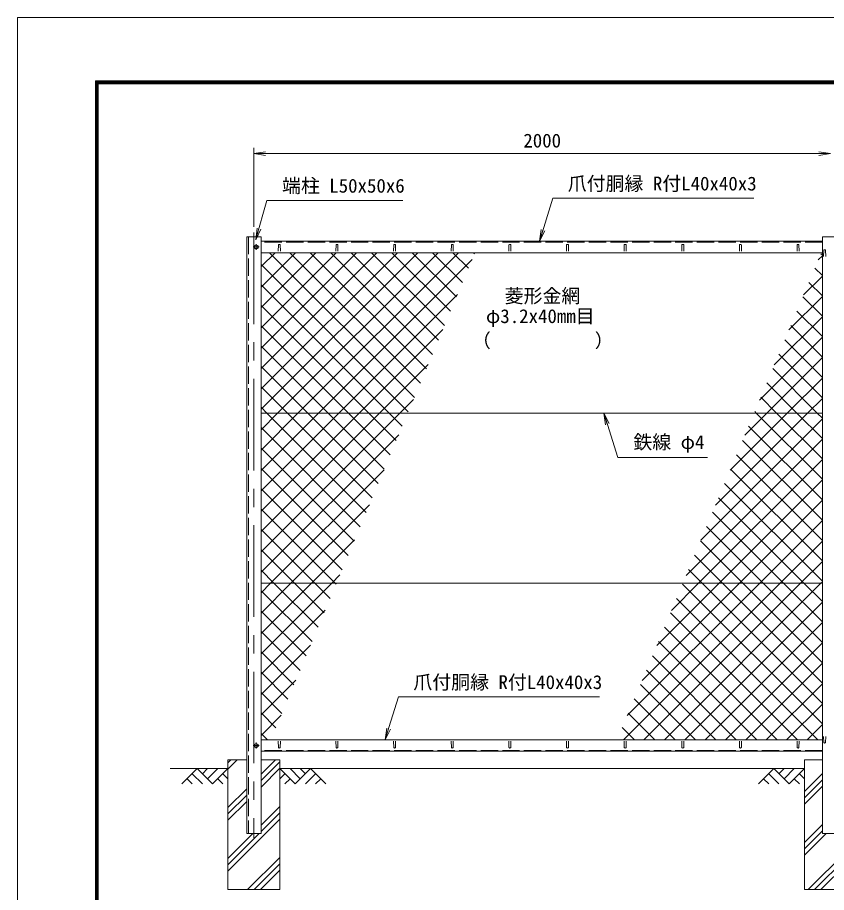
# Model space of a CAD drawing. Units: millimetres, scale not verified. Extents: x -4200 to 4200, y -2970 to 2970.
# Drawn here: x -4200 to -1394, y -66 to 2970 of the extents above; entities that cross this region are included whole.
import ezdxf
from ezdxf.enums import TextEntityAlignment as Align

# ---------------------------------------------------------------- set-up
doc = ezdxf.new("R2010")
doc.units = ezdxf.units.MM
doc.header["$LTSCALE"] = 10
doc.linetypes.add('DASHED', pattern=[7.5, 6, -1.5])
doc.linetypes.add('USER1', pattern=[50.8, 31.75, -6.35, 6.35, -6.35])
for name, color, linetype, lineweight in [('0-1_D-STR1', 1, 'Continuous', 18), ('0-2_D-BMK', 2, 'USER1', 13), ('0-3_D-STR-DIM', 7, 'Continuous', 13), ('0-4_D-STR3', 3, 'Continuous', 13), ('0-5_D-BGD', 7, 'Continuous', 18), ('0-6_D-STR4', 7, 'Continuous', 18), ('0-7_D-DCR-HCH', 7, 'Continuous', 13), ('0-8_D-STR-TXT', 7, 'Continuous', 13), ('0-9_0', 7, 'Continuous', 18), ('0-A_D-STR2', 7, 'Continuous', 13), ('0-B_D-TTL', 7, 'Continuous', 18)]:
    doc.layers.add(name, color=color, linetype=linetype, lineweight=lineweight)
doc.styles.add('ＭＳ ゴシック', font='')
doc.styles.get('ＭＳ ゴシック').set_extended_font_data('MS Gothic')

# ---------------------------------------------------------------- blocks, each defined once
blk = doc.blocks.new('_Open')
at = {"layer": '0-9_0'}
blk.add_line((-10, 1.667), (0, 0), dxfattribs=at)
blk.add_lwpolyline([(-10, -1.667), (0, 0), (-10, 0)], dxfattribs=at)

msp = doc.modelspace()

# ---------------------------------------------------------------- linework, layer by layer
at = {"layer": '0-1_D-STR1'}
for p, q in [((-3404.97, 2208.92), (-3404.97, 138.92)), ((-3354.97, 2208.92), (-3404.97, 2208.92)), ((-3354.97, 138.92), (-3354.97, 2208.92)), ((-1407.97, 2193.92), (-3354.97, 2193.92)), ((-1407.97, 2208.92), (-1351.97, 2208.92)), ((-1407.97, 138.92), (-1407.97, 2208.92)), ((-3294.97, 2180.79), (-3295.72, 2159.29)), ((-3288.97, 2180.79), (-3288.22, 2159.29)), ((-3094.97, 2180.79), (-3095.72, 2159.29)), ((-3088.97, 2180.79), (-3088.22, 2159.29)), ((-2894.97, 2180.79), (-2895.72, 2159.29)), ((-2888.97, 2180.79), (-2888.22, 2159.29)), ((-2694.97, 2180.79), (-2695.72, 2159.29)), ((-2688.97, 2180.79), (-2688.22, 2159.29)), ((-2494.97, 2180.79), (-2495.72, 2159.29)), ((-2488.97, 2180.79), (-2488.22, 2159.29)), ((-2294.97, 2180.79), (-2295.72, 2159.29)), ((-2288.97, 2180.79), (-2288.22, 2159.29)), ((-2094.97, 2180.79), (-2095.72, 2159.29)), ((-2088.97, 2180.79), (-2088.22, 2159.29)), ((-1894.97, 2180.79), (-1895.72, 2159.29)), ((-1888.97, 2180.79), (-1888.22, 2159.29)), ((-1694.97, 2180.79), (-1695.72, 2159.29)), ((-1688.97, 2180.79), (-1688.22, 2159.29)), ((-1494.97, 2180.79), (-1495.72, 2159.29)), ((-1488.97, 2180.79), (-1488.22, 2159.29)), ((-1402.97, 2162.3), (-1403.72, 2140.8)), ((-1396.97, 2162.3), (-1396.22, 2140.8)), ((-3354.97, 2153.92), (-1407.97, 2153.92)), ((-3354.97, 463.92), (-1407.97, 463.92)), ((-3294.97, 437.05), (-3295.72, 458.55)), ((-3288.97, 437.05), (-3288.22, 458.55)), ((-3094.97, 437.05), (-3095.72, 458.55)), ((-3088.97, 437.05), (-3088.22, 458.55)), ((-2894.97, 437.05), (-2895.72, 458.55)), ((-2888.97, 437.05), (-2888.22, 458.55)), ((-2694.97, 437.05), (-2695.72, 458.55)), ((-2688.97, 437.05), (-2688.22, 458.55)), ((-2494.97, 437.05), (-2495.72, 458.55)), ((-2488.97, 437.05), (-2488.22, 458.55)), ((-2294.97, 437.05), (-2295.72, 458.55)), ((-2288.97, 437.05), (-2288.22, 458.55)), ((-2094.97, 437.05), (-2095.72, 458.55)), ((-2088.97, 437.05), (-2088.22, 458.55)), ((-1894.97, 437.05), (-1895.72, 458.55)), ((-1888.97, 437.05), (-1888.22, 458.55)), ((-1694.97, 437.05), (-1695.72, 458.55)), ((-1688.97, 437.05), (-1688.22, 458.55)), ((-1494.97, 437.05), (-1495.72, 458.55)), ((-1488.97, 437.05), (-1488.22, 458.55)), ((-1402.97, 454.25), (-1403.72, 475.75)), ((-1396.97, 454.25), (-1396.22, 475.75)), ((-1407.97, 423.92), (-3354.97, 423.92)), ((-3404.97, 138.92), (-3354.97, 138.92)), ((-1407.97, 138.92), (-1351.97, 138.92))]:
    msp.add_line(p, q, dxfattribs=at)
at = {"layer": '0-1_D-STR1', "linetype": 'DASHED'}
for p, q in [((-3398.97, 2208.92), (-3398.97, 138.92)), ((-1407.97, 2190.92), (-3354.97, 2190.92)), ((-1407.97, 426.92), (-3354.97, 426.92))]:
    msp.add_line(p, q, dxfattribs=at)
at = {"layer": '0-1_D-STR1'}
for centre, start, end in [((-3291.97, 2179.54), 22.61986, 157.38014), ((-3091.97, 2179.54), 22.61986, 157.38014), ((-2891.97, 2179.54), 22.61986, 157.38014), ((-2691.97, 2179.54), 22.61986, 157.38014), ((-2491.97, 2179.54), 22.61986, 157.38014), ((-2291.97, 2179.54), 22.61986, 157.38014), ((-2091.97, 2179.54), 22.61986, 157.38014), ((-1891.97, 2179.54), 22.61986, 157.38014), ((-1691.97, 2179.54), 22.61986, 157.38014), ((-1491.97, 2179.54), 22.61986, 157.38014), ((-1399.97, 2161.05), 22.61986, 157.38014), ((-3291.97, 438.3), 202.61986, 337.38014), ((-3091.97, 438.3), 202.61986, 337.38014), ((-2891.97, 438.3), 202.61986, 337.38014), ((-2691.97, 438.3), 202.61986, 337.38014), ((-2491.97, 438.3), 202.61986, 337.38014), ((-2291.97, 438.3), 202.61986, 337.38014), ((-2091.97, 438.3), 202.61986, 337.38014), ((-1891.97, 438.3), 202.61986, 337.38014), ((-1691.97, 438.3), 202.61986, 337.38014), ((-1491.97, 438.3), 202.61986, 337.38014), ((-1399.97, 455.5), 202.61986, 337.38014)]:
    msp.add_arc(centre, 3.25, start, end, dxfattribs=at)
at = {"layer": '0-2_D-BMK'}
for p, q in [((-3379.97, 2223.92), (-3379.97, 123.92)), ((-3361.97, 2173.92), (-3381.97, 2173.92)), ((-3371.97, 2183.92), (-3371.97, 2163.92)), ((-3361.97, 443.92), (-3381.97, 443.92)), ((-3371.97, 453.92), (-3371.97, 433.92))]:
    msp.add_line(p, q, dxfattribs=at)
at = {"layer": '0-3_D-STR-DIM'}
for p, q in [((-3379.97, 2243.92), (-3379.97, 2517.7)), ((-3379.97, 2497.7), (-1379.97, 2497.7))]:
    msp.add_line(p, q, dxfattribs=at)
at = {"layer": '0-4_D-STR3'}
for p, q in [((-1407.97, 1597.17), (-3354.97, 1597.17)), ((-1407.97, 1007.17), (-3354.97, 1007.17))]:
    msp.add_line(p, q, dxfattribs=at)
for points in [[(-3365.47, 2177.67), (-3371.97, 2181.42), (-3378.47, 2177.67), (-3378.47, 2170.16), (-3371.97, 2166.41), (-3365.47, 2170.16)], [(-3365.47, 447.67), (-3371.97, 451.42), (-3378.47, 447.67), (-3378.47, 440.16), (-3371.97, 436.41), (-3365.47, 440.16)]]:
    msp.add_lwpolyline(points, close=True, dxfattribs=at)
for centre in [(-3371.97, 2173.92), (-3371.97, 443.92)]:
    msp.add_circle(centre, 6.25, dxfattribs=at)
at = {"layer": '0-5_D-BGD'}
for p, q in [((-3469.97, 363.92), (-3669.97, 363.92)), ((-1469.97, 363.92), (-3289.97, 363.92))]:
    msp.add_line(p, q, dxfattribs=at)
at = {"layer": '0-6_D-STR4'}
for p, q in [((-3469.97, 393.92), (-3469.97, -56.08)), ((-3404.97, 393.92), (-3469.97, 393.92)), ((-3289.97, 393.92), (-3354.97, 393.92)), ((-3289.97, 393.92), (-3289.97, -56.08)), ((-1469.97, 393.92), (-1469.97, -56.08)), ((-1407.97, 393.92), (-1469.97, 393.92)), ((-3289.97, -56.08), (-3469.97, -56.08)), ((-1289.97, -56.08), (-1469.97, -56.08))]:
    msp.add_line(p, q, dxfattribs=at)
at = {"layer": '0-7_D-DCR-HCH'}
for p, q in [((-3469.97, 361.68), (-3437.73, 393.92)), ((-3469.97, 383.77), (-3459.83, 393.92)), ((-3354.97, 344.09), (-3305.15, 393.92)), ((-3354.97, 322), (-3289.97, 387)), ((-3354.97, 299.9), (-3289.97, 364.9)), ((-3576.4, 363.92), (-3629.61, 310.71)), ((-3594.14, 346.18), (-3558.5, 310.71)), ((-3576.4, 363.92), (-3523.19, 310.71)), ((-3558.66, 346.18), (-3540.92, 363.92)), ((-3540.92, 328.44), (-3505.45, 363.92)), ((-3523.19, 310.71), (-3469.97, 363.92)), ((-3487.71, 346.18), (-3469.97, 328.52)), ((-3236.76, 310.71), (-3289.97, 363.92)), ((-3272.24, 346.18), (-3289.97, 328.52)), ((-3219.03, 328.44), (-3254.5, 363.92)), ((-3183.55, 363.92), (-3236.76, 310.71)), ((-3201.2, 346.09), (-3219.03, 363.92)), ((-3165.81, 346.18), (-3201.45, 310.71)), ((-3183.55, 363.92), (-3130.34, 310.71)), ((-1576.4, 363.92), (-1629.61, 310.71)), ((-1594.14, 346.18), (-1558.5, 310.71)), ((-1576.4, 363.92), (-1523.19, 310.71)), ((-1558.66, 346.18), (-1540.92, 363.92)), ((-1540.92, 328.44), (-1505.45, 363.92)), ((-1523.19, 310.71), (-1469.97, 363.92)), ((-1487.71, 346.18), (-1469.97, 328.52)), ((-1469.97, 284.55), (-1407.97, 346.55)), ((-3611.87, 328.44), (-3594.05, 310.71)), ((-3505.45, 328.44), (-3487.63, 310.71)), ((-3254.5, 328.44), (-3272.32, 310.71)), ((-3148.08, 328.44), (-3165.89, 310.71)), ((-1611.87, 328.44), (-1594.05, 310.71)), ((-1505.45, 328.44), (-1487.63, 310.71)), ((-1469.97, 262.45), (-1407.97, 324.45)), ((-3469.97, 229.09), (-3404.97, 294.09)), ((-1469.97, 240.36), (-1407.97, 302.36)), ((-3469.97, 207), (-3404.97, 272)), ((-3469.97, 184.9), (-3404.97, 249.9)), ((-3354.97, 167.32), (-3289.97, 232.32)), ((-3469.97, 8.12), (-3289.97, 188.12)), ((-3354.97, 145.22), (-3289.97, 210.22)), ((-1469.97, 107.77), (-1407.97, 169.77)), ((-3469.97, 30.22), (-3361.28, 138.92)), ((-3469.97, 52.32), (-3383.37, 138.92)), ((-1469.97, 85.68), (-1407.97, 147.68)), ((-1469.97, 63.58), (-1394.64, 138.92)), ((-1457.05, -56.08), (-1289.97, 111)), ((-1434.96, -56.08), (-1289.97, 88.9)), ((-1412.86, -56.08), (-1289.97, 66.8)), ((-3401.6, -56.08), (-3289.97, 55.54)), ((-3379.5, -56.08), (-3289.97, 33.44)), ((-3357.4, -56.08), (-3289.97, 11.35))]:
    msp.add_line(p, q, dxfattribs=at)
at = {"layer": '0-8_D-STR-TXT'}
for points in [[(-1645.07, 2342.79), (-2342.95, 2342.79), (-2388.31, 2195.83)], [(-2863.62, 2335.21), (-3334.59, 2335.21), (-3372.68, 2200.94)], [(-1805.92, 1443.54), (-2117.25, 1443.54), (-2165.34, 1595.26)], [(-2180.85, 612.79), (-2878.73, 612.79), (-2924.09, 465.83)]]:
    msp.add_lwpolyline(points, dxfattribs=at)
at = {"layer": '0-A_D-STR2'}
for p, q in [((-3354.97, 2105.53), (-3306.59, 2153.92)), ((-3354.97, 2034.82), (-3235.88, 2153.92)), ((-3354.97, 1964.11), (-3165.17, 2153.92)), ((-3354.97, 1893.4), (-3094.46, 2153.92)), ((-3354.97, 1822.69), (-3023.75, 2153.92)), ((-3354.97, 1751.98), (-2953.04, 2153.92)), ((-3354.97, 1681.27), (-2882.33, 2153.92)), ((-3354.97, 1610.56), (-2811.62, 2153.92)), ((-2823.35, 1651.62), (-3325.64, 2153.92)), ((-3297.66, 1597.17), (-2740.91, 2153.92)), ((-2802.47, 1701.46), (-3254.93, 2153.92)), ((-3226.95, 1597.17), (-2670.2, 2153.92)), ((-2781.59, 1751.29), (-3184.22, 2153.92)), ((-3156.23, 1597.17), (-2622.63, 2130.77)), ((-2760.72, 1801.13), (-3113.51, 2153.92)), ((-2739.84, 1850.96), (-3042.8, 2153.92)), ((-2718.97, 1900.8), (-2972.09, 2153.92)), ((-2698.09, 1950.63), (-2901.38, 2153.92)), ((-2677.22, 2000.47), (-2830.67, 2153.92)), ((-2656.34, 2050.3), (-2759.96, 2153.92)), ((-2635.47, 2100.14), (-2689.25, 2153.92)), ((-2614.59, 2149.97), (-2618.53, 2153.92)), ((-1421.88, 2129.44), (-1407.97, 2143.35)), ((-1407.97, 2145.44), (-1413.05, 2150.51)), ((-2844.22, 1601.79), (-3354.97, 2112.54)), ((-1407.97, 2074.73), (-1433.93, 2100.68)), ((-1472.85, 2007.76), (-1407.97, 2072.64)), ((-2910.31, 1597.17), (-3354.97, 2041.83)), ((-1407.97, 2004.02), (-1454.8, 2050.84)), ((-3085.52, 1597.17), (-2673.61, 2009.08)), ((-1523.82, 1886.08), (-1407.97, 2001.92)), ((-1407.97, 1933.31), (-1475.68, 2001.01)), ((-2981.02, 1597.17), (-3354.97, 1971.12)), ((-1407.97, 1862.6), (-1496.55, 1951.17)), ((-1574.79, 1764.4), (-1407.97, 1931.21)), ((-3051.73, 1597.17), (-3354.97, 1900.41)), ((-3014.81, 1597.17), (-2724.58, 1887.4)), ((-1407.97, 1791.88), (-1517.43, 1901.34)), ((-1625.76, 1642.71), (-1407.97, 1860.5)), ((-3122.44, 1597.17), (-3354.97, 1829.7)), ((-1407.97, 1721.17), (-1538.3, 1851.5)), ((-1407.97, 1650.46), (-1559.18, 1801.67)), ((-2944.1, 1597.17), (-2775.55, 1765.72)), ((-1600.6, 1597.17), (-1407.97, 1789.79)), ((-3193.16, 1597.17), (-3354.97, 1758.99)), ((-1425.39, 1597.17), (-1580.05, 1751.83)), ((-1496.1, 1597.17), (-1600.93, 1702)), ((-1529.89, 1597.17), (-1407.97, 1719.08)), ((-3263.87, 1597.17), (-3354.97, 1688.28)), ((-2873.39, 1597.17), (-2826.52, 1644.04)), ((-1566.81, 1597.17), (-1621.81, 1652.16)), ((-1459.18, 1597.17), (-1407.97, 1648.37)), ((-3334.58, 1597.17), (-3354.97, 1617.56)), ((-3354.97, 1539.85), (-3297.66, 1597.17)), ((-3354.97, 1469.14), (-3226.95, 1597.17)), ((-3354.97, 1398.43), (-3156.23, 1597.17)), ((-3354.97, 1327.72), (-3085.52, 1597.17)), ((-3354.97, 1257.01), (-3014.81, 1597.17)), ((-3354.97, 1186.3), (-2944.1, 1597.17)), ((-3354.97, 1115.58), (-2873.39, 1597.17)), ((-2990.35, 1252.94), (-3334.58, 1597.17)), ((-2969.47, 1302.77), (-3263.87, 1597.17)), ((-2948.6, 1352.61), (-3193.16, 1597.17)), ((-2927.72, 1402.45), (-3122.44, 1597.17)), ((-2906.85, 1452.28), (-3051.73, 1597.17)), ((-2885.97, 1502.12), (-2981.02, 1597.17)), ((-2865.1, 1551.95), (-2910.31, 1597.17)), ((-1778.68, 1277.67), (-1459.18, 1597.17)), ((-1727.71, 1399.35), (-1529.89, 1597.17)), ((-1676.73, 1521.03), (-1600.6, 1597.17)), ((-1637.52, 1597.17), (-1642.68, 1602.33)), ((-1407.97, 1367.62), (-1637.52, 1597.17)), ((-1407.97, 1438.33), (-1566.81, 1597.17)), ((-1407.97, 1509.04), (-1496.1, 1597.17)), ((-1407.97, 1579.75), (-1425.39, 1597.17)), ((-1829.65, 1155.98), (-1407.97, 1577.66)), ((-1407.97, 1296.91), (-1663.56, 1552.49)), ((-3011.23, 1203.1), (-3354.97, 1546.85)), ((-3354.97, 1044.87), (-2877.49, 1522.35)), ((-1880.62, 1034.3), (-1407.97, 1506.95)), ((-1407.97, 1226.2), (-1684.43, 1502.66)), ((-3032.1, 1153.27), (-3354.97, 1476.14)), ((-1837.05, 1007.17), (-1407.97, 1436.24)), ((-1407.97, 1155.49), (-1705.31, 1452.82)), ((-3052.98, 1103.43), (-3354.97, 1405.43)), ((-3321.97, 1007.17), (-2928.47, 1400.67)), ((-1407.97, 1084.78), (-1726.18, 1402.99)), ((-1766.34, 1007.17), (-1407.97, 1365.53)), ((-1407.97, 1014.07), (-1747.06, 1353.15)), ((-3073.85, 1053.6), (-3354.97, 1334.72)), ((-3251.26, 1007.17), (-2979.44, 1278.99)), ((-1471.78, 1007.17), (-1767.93, 1303.32)), ((-1695.63, 1007.17), (-1407.97, 1294.82)), ((-3098.13, 1007.17), (-3354.97, 1264.01)), ((-1542.5, 1007.17), (-1788.81, 1253.48)), ((-1624.91, 1007.17), (-1407.97, 1224.11)), ((-3168.84, 1007.17), (-3354.97, 1193.3)), ((-1613.21, 1007.17), (-1809.69, 1203.65)), ((-3180.55, 1007.17), (-3030.41, 1157.31)), ((-1683.92, 1007.17), (-1830.56, 1153.81)), ((-1554.2, 1007.17), (-1407.97, 1153.4)), ((-3239.55, 1007.17), (-3354.97, 1122.59)), ((-1754.63, 1007.17), (-1851.44, 1103.98)), ((-1483.49, 1007.17), (-1407.97, 1082.69)), ((-3310.26, 1007.17), (-3354.97, 1051.88)), ((-3109.84, 1007.17), (-3081.38, 1035.62)), ((-1825.34, 1007.17), (-1872.31, 1054.14)), ((-3354.97, 974.16), (-3321.97, 1007.17)), ((-3354.97, 903.45), (-3251.26, 1007.17)), ((-3354.97, 832.74), (-3180.55, 1007.17)), ((-3354.97, 762.03), (-3109.84, 1007.17)), ((-3157.35, 854.26), (-3310.26, 1007.17)), ((-3136.48, 904.09), (-3239.55, 1007.17)), ((-3115.6, 953.93), (-3168.84, 1007.17)), ((-3094.73, 1003.76), (-3098.13, 1007.17)), ((-2097.45, 463.92), (-1554.2, 1007.17)), ((-2084.51, 547.57), (-1624.91, 1007.17)), ((-2033.54, 669.25), (-1695.63, 1007.17)), ((-2026.74, 463.92), (-1483.49, 1007.17)), ((-1982.57, 790.94), (-1766.34, 1007.17)), ((-1956.03, 463.92), (-1412.78, 1007.17)), ((-1931.59, 912.62), (-1837.05, 1007.17)), ((-1407.97, 519.09), (-1893.19, 1004.31)), ((-1407.97, 589.8), (-1825.34, 1007.17)), ((-1407.97, 660.51), (-1754.63, 1007.17)), ((-1407.97, 731.22), (-1683.92, 1007.17)), ((-1407.97, 801.94), (-1613.21, 1007.17)), ((-1407.97, 872.65), (-1542.5, 1007.17)), ((-1407.97, 943.36), (-1471.78, 1007.17)), ((-1412.78, 1007.17), (-1407.97, 1011.98)), ((-3178.23, 804.42), (-3354.97, 981.17)), ((-1423.51, 463.92), (-1914.06, 954.47)), ((-1885.32, 463.92), (-1407.97, 941.26)), ((-3354.97, 691.32), (-3132.35, 913.94)), ((-3199.1, 754.59), (-3354.97, 910.46)), ((-1494.22, 463.92), (-1934.94, 904.64)), ((-1564.93, 463.92), (-1955.81, 854.8)), ((-1814.61, 463.92), (-1407.97, 870.55)), ((-3219.98, 704.75), (-3354.97, 839.75)), ((-3354.97, 620.61), (-3183.32, 792.26)), ((-1635.64, 463.92), (-1976.69, 804.97)), ((-1743.9, 463.92), (-1407.97, 799.84)), ((-3240.86, 654.92), (-3354.97, 769.04)), ((-1706.35, 463.92), (-1997.57, 755.13)), ((-1673.19, 463.92), (-1407.97, 729.13)), ((-3261.73, 605.08), (-3354.97, 698.33)), ((-1777.06, 463.92), (-2018.44, 705.29)), ((-3354.97, 549.9), (-3234.3, 670.58)), ((-1847.77, 463.92), (-2039.32, 655.46)), ((-1602.48, 463.92), (-1407.97, 658.42)), ((-3282.61, 555.25), (-3354.97, 627.62)), ((-1918.48, 463.92), (-2060.19, 605.62)), ((-1531.77, 463.92), (-1407.97, 587.71)), ((-3303.48, 505.41), (-3354.97, 556.9)), ((-3354.97, 479.19), (-3285.27, 548.89)), ((-1989.19, 463.92), (-2081.07, 555.79)), ((-1461.06, 463.92), (-1407.97, 517)), ((-3332.7, 463.92), (-3354.97, 486.19)), ((-2059.91, 463.92), (-2101.94, 505.95))]:
    msp.add_line(p, q, dxfattribs=at)
at = {"layer": '0-B_D-TTL', "color": 2}
msp.add_lwpolyline([(-4200, 2970), (4200, 2970), (4200, -2970), (-4200, -2970)], close=True, dxfattribs=at)
at = {"layer": '0-B_D-TTL'}
for points in [[(-3930, 2750), (3930, 2750), (3930, -2750), (-3930, -2750)], [(-3927.5, 2747.5), (3927.5, 2747.5), (3927.5, -2747.5), (-3927.5, -2747.5)], [(-3925, 2745), (3925, 2745), (3925, -2745), (-3925, -2745)], [(-3922.5, 2742.5), (3922.5, 2742.5), (3922.5, -2742.5), (-3922.5, -2742.5)], [(-3920, 2740), (3920, 2740), (3920, -2740), (-3920, -2740)]]:
    msp.add_lwpolyline(points, close=True, dxfattribs=at)

# ---------------------------------------------------------------- block references
at = {"layer": '0-3_D-STR-DIM', "xscale": 4, "yscale": 4, "rotation": 180}
msp.add_blockref('_Open', (-3379.97, 2497.7), dxfattribs=at)
at = {"layer": '0-3_D-STR-DIM', "xscale": 4, "yscale": 4}
msp.add_blockref('_Open', (-1379.97, 2497.7), dxfattribs=at)
at = {"layer": '0-8_D-STR-TXT', "xscale": 4, "yscale": 4}
for p, rotation in [((-3373.23, 2199.01), 254.16392), ((-2388.9, 2193.92), 252.84683), ((-2165.95, 1597.17), 107.58773), ((-2924.68, 463.92), 252.84683)]:
    msp.add_blockref('_Open', p, dxfattribs=dict(at, rotation=rotation))

# ---------------------------------------------------------------- texts
at = {"layer": '0-3_D-STR-DIM', "style": 'ＭＳ ゴシック'}
msp.add_text('2000', height=48.09, dxfattribs=at).set_placement((-2445.24, 2504.45), align=Align.BOTTOM_LEFT)
at = {"layer": '0-8_D-STR-TXT', "style": 'ＭＳ ゴシック'}
for s, p in [('端柱 L50x50x6', (-3282.4, 2347.79)), ('爪付胴縁 R付L40x40x3', (-2291.01, 2355.37)), ('菱形金網', (-2509.92, 1965.72)), ('φ3.2x40mm目', (-2574.9, 1895.28)), ('（\u3000\u3000   \u3000\u3000）', (-2623.63, 1810.81)), ('鉄線 φ4', (-2063.53, 1458.41)), ('爪付胴縁 R付L40x40x3', (-2826.79, 625.37))]:
    msp.add_text(s, height=48.09, dxfattribs=at).set_placement(p, align=Align.BOTTOM_LEFT)

doc.saveas('drawing.dxf')
